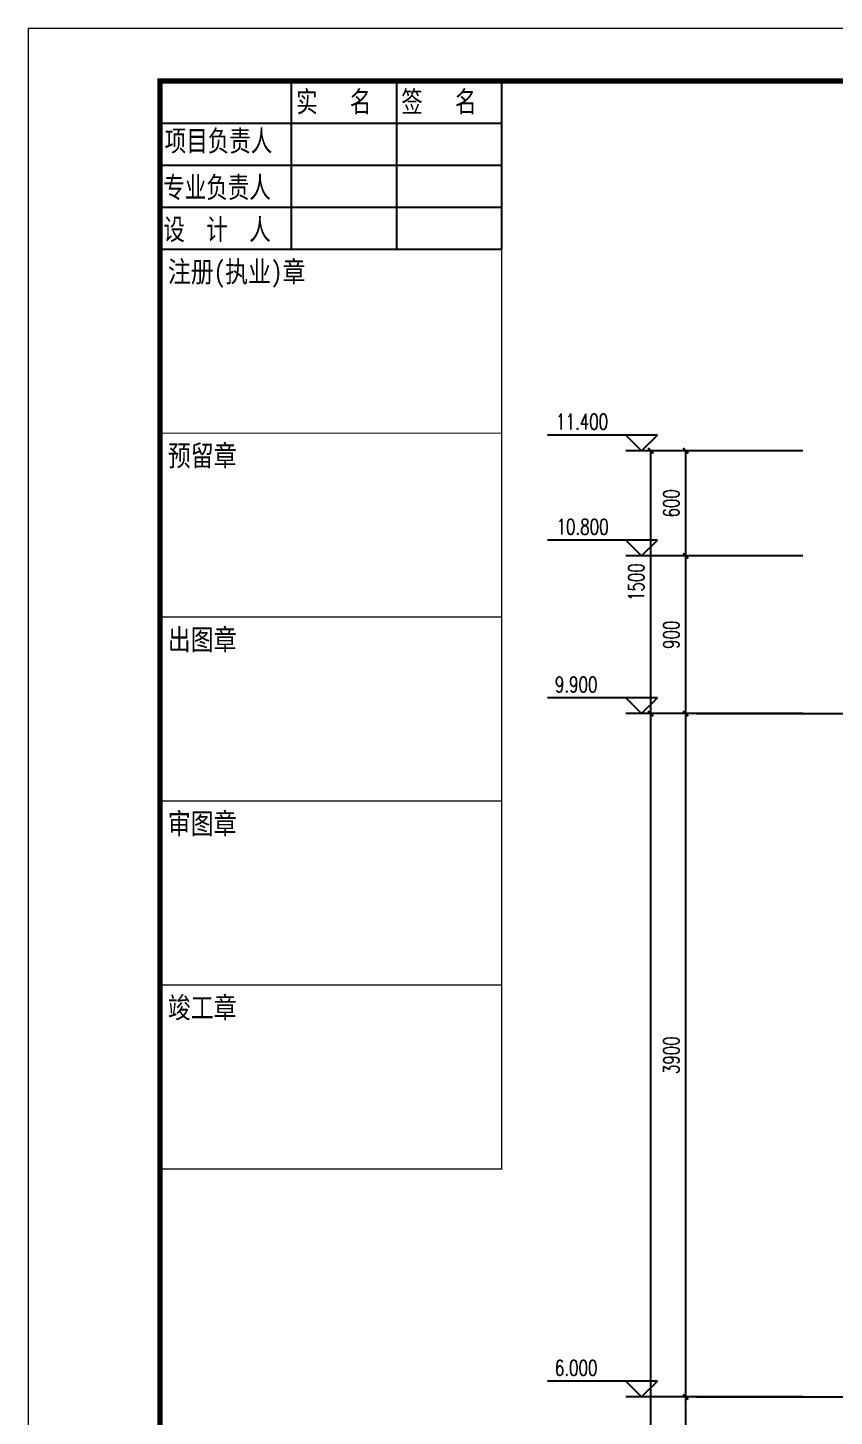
# Model space of a CAD drawing. Extents: x 1738711 to 2346805, y 1189731 to 2516152.
# Drawn here: x 1960432 to 1965034, y 1227784 to 1235709 of the extents above; entities that cross this region are included whole.
import ezdxf
from ezdxf.enums import TextEntityAlignment as Align

# ---------------------------------------------------------------- set-up
doc = ezdxf.new("R2010")
doc.units = 0
doc.header["$LTSCALE"] = 1000
doc.header["$MEASUREMENT"] = 0
for name, color, linetype in [('DIM_ELEV', 3, 'Continuous'), ('DOTE', 1, 'Continuous'), ('PUB_DIM', 3, 'Continuous'), ('PUB_TEXT', 7, 'Continuous'), ('TK', 4, 'Continuous')]:
    doc.layers.add(name, color=color, linetype=linetype)
doc.styles.add('_TCH_DIM', font='SIMPLEX', dxfattribs={"bigfont": 'GBCBIG'})
doc.styles.add('_TCH_DIM_T3', font='SIMPLEX', dxfattribs={"width": 0.705882, "bigfont": 'GBCBIG'})
doc.styles.add('宋体', font='SIMSUN.TTF', dxfattribs={"width": 0.75})
doc.dimstyles.new('_TCH_ARCH&&30', dxfattribs={"dimtxt": 89.25, "dimasz": 30, "dimexe": 75, "dimexo": 90, "dimgap": 37.875, "dimtad": 1, "dimdec": 0, "dimzin": 0, "dimdsep": 46, "dimtxsty": '_TCH_DIM_T3', "dimblk": 'ARCHTICK', "dimcen": 0.09, "dimclrt": 7, "dimazin": 2, "dimtfac": 1, "dimtdec": 0, "dimtix": 1, "dimtmove": 2, "dimatfit": 3, "dimfxl": 20, "dimtolj": 1, "dimtzin": 0, "dimarcsym": 0})

# ---------------------------------------------------------------- blocks, each defined once
blk = doc.blocks.new('章')
at = {"layer": 'TK', "color": 7, "const_width": 0.25}
for points in [[(0, 0), (65, 0), (65, -35), (0, -35)], [(0, -35), (65, -35), (65, -70), (0, -70)], [(0, -70), (65, -70), (65, -105), (0, -105)], [(0, -105), (65, -105), (65, -140), (0, -140)], [(0, -140), (65, -140), (65, -175), (0, -175)]]:
    blk.add_lwpolyline(points, close=True, dxfattribs=at)
at = {"layer": 'TK', "color": 7, "style": '宋体', "width": 0.8}
for s, p in [('注册(执业)章', (1.51, -6.28)), ('预留章', (1.51, -41.28)), ('出图章', (1.51, -76.28)), ('审图章', (1.51, -111.28)), ('竣工章', (1.51, -146.28))]:
    blk.add_text(s, height=4, dxfattribs=at).set_placement(p)
blk = doc.blocks.new('hjashrtahreahe')
for points in [[(2500, 58400), (9000, 58400)], [(2500, 58400), (2500, 55200)], [(5000, 58400), (5000, 55200)], [(7000, 58400), (7000, 55200)], [(9000, 58400), (9000, 55200)], [(2500, 57600), (9000, 57600)], [(2500, 56800), (9000, 56800)], [(2500, 56000), (9000, 56000)], [(2500, 55200), (9000, 55200)]]:
    blk.add_lwpolyline(points)
at = {"layer": 'TK', "color": 7, "const_width": 25}
for points in [[(0, 59400), (84100, 59400), (84100, 0), (0, 0)], [(9000, 55200), (2500, 55200), (2500, 58400), (9000, 58400)]]:
    blk.add_lwpolyline(points, close=True, dxfattribs=at)
at = {"layer": 'TK', "color": 3, "const_width": 100}
blk.add_lwpolyline([(2500, 1000), (2500, 58400), (83100, 58400), (83100, 1000)], close=True, dxfattribs=at)
at = {"xscale": 100, "yscale": 100, "zscale": 100}
blk.add_blockref('章', (2500, 55200), dxfattribs=at)
at = {"style": '宋体', "width": 0.75}
for s, p in [('实   名', (5092, 57806)), ('签   名', (7092, 57806)), ('项目负责人', (2592, 57061)), ('专业负责人', (2565, 56178)), ('设  计  人', (2565, 55378))]:
    blk.add_text(s, height=400, dxfattribs=at).set_placement(p)
at = {"layer": 'TK', "style": '宋体', "width": 0.75}
for tag, height, p in [('项目负责人', 350, (6003, 57089)), ('专业负责人', 350, (6003, 56224)), ('设计人', 350, (6003, 55419)), ('版号1', 250, (77304, 22193)), ('时间1', 250, (82405, 22193)), ('版号2', 250, (77304, 21593)), ('时间2', 250, (82405, 21593)), ('版号3', 250, (77304, 20993)), ('时间3', 250, (82405, 20993)), ('建筑会签', 0.0001, (78978, 2403)), ('电气会签', 0.0001, (82128, 2403)), ('结构会签', 0.0001, (78978, 1803)), ('暖通会签', 0.0001, (82128, 1803)), ('给排水会签', 0.0001, (78978, 1250)), ('智能化会签', 0.0001, (82128, 1250))]:
    blk.add_attdef(tag, text='', height=height, dxfattribs=at).set_placement(p, align=Align.CENTER)
for tag, p in [('合作设计单位', (80816, 48986)), ('版号说明1', (79854, 22318)), ('版号说明2', (79854, 21718)), ('版号说明3', (79854, 21118)), ('浙江绿储科技有限公司', (80545, 16036)), ('百兆瓦级集中式熔盐储能关键', (80545, 14953)), ('设备研发及制造基地项目', (80545, 14603)), ('1#研发楼', (80545, 13636)), ('图名', (80545, 12436)), ('工程编号', (78978, 11461)), ('子项编号', (82128, 11461)), ('建筑', (78978, 10711)), ('图号', (82128, 10711)), ('施工图', (78978, 9961)), ('2023.03', (82128, 9961)), ('审定', (79353, 8461)), ('审核', (79353, 7711)), ('工程负责', (79353, 6961)), ('专业负责', (79353, 6211)), ('设计', (79353, 5461)), ('制图', (79353, 4711)), ('校对', (79353, 3961))]:
    blk.add_attdef(tag, text='', height=250, dxfattribs=at).set_placement(p, align=Align.MIDDLE_CENTER)
blk = doc.blocks.new('_ArchTick')
at = {"color": 0, "linetype": 'ByBlock', "const_width": 0.4}
blk.add_lwpolyline([(-0.5, -0.5), (0.5, 0.5)], dxfattribs=at)
blk = doc.blocks.new('*D1403')
at = {"layer": 'Defpoints', "color": 0, "transparency": 16777216}
for p in [(1963986.5, 1231794.4), (1964744.5, 1231794.4), (1964744.5, 1221894.4)]:
    blk.add_point(p, dxfattribs=at)
at = {"layer": 'PUB_DIM', "color": 0, "lineweight": -2, "transparency": 16777216}
for p, q in [((1964654.5, 1231794.4), (1963911.5, 1231794.4)), ((1963986.5, 1221894.4), (1963986.5, 1231794.4)), ((1964654.5, 1221894.4), (1963911.5, 1221894.4))]:
    blk.add_line(p, q, dxfattribs=at)
at = {"layer": 'PUB_DIM', "color": 0, "lineweight": -2, "transparency": 16777216, "xscale": 30, "yscale": 30, "zscale": 30}
for p, rotation in [((1963986.5, 1231794.4), 90), ((1963986.5, 1221894.4), 270)]:
    blk.add_blockref('_ArchTick', p, dxfattribs=dict(at, rotation=rotation))
at = {"layer": 'PUB_DIM', "color": 7, "transparency": 16777216, "insert": (1963904, 1226844.4), "char_height": 89.25, "attachment_point": 5, "rotation": 90, "style": '_TCH_DIM_T3'}
blk.add_mtext('\\A1;9900', dxfattribs=at)
blk = doc.blocks.new('*D1404')
at = {"layer": 'Defpoints', "color": 0, "transparency": 16777216}
for p in [(1963986.5, 1233294.4), (1964744.5, 1233294.4), (1964744.5, 1231794.4)]:
    blk.add_point(p, dxfattribs=at)
at = {"layer": 'PUB_DIM', "color": 0, "lineweight": -2, "transparency": 16777216}
for p, q in [((1964654.5, 1233294.4), (1963911.5, 1233294.4)), ((1963986.5, 1231794.4), (1963986.5, 1233294.4)), ((1964654.5, 1231794.4), (1963911.5, 1231794.4))]:
    blk.add_line(p, q, dxfattribs=at)
at = {"layer": 'PUB_DIM', "color": 0, "lineweight": -2, "transparency": 16777216, "xscale": 30, "yscale": 30, "zscale": 30}
for p, rotation in [((1963986.5, 1233294.4), 90), ((1963986.5, 1231794.4), 270)]:
    blk.add_blockref('_ArchTick', p, dxfattribs=dict(at, rotation=rotation))
at = {"layer": 'PUB_DIM', "color": 7, "transparency": 16777216, "insert": (1963904, 1232544.4), "char_height": 89.25, "attachment_point": 5, "rotation": 90, "style": '_TCH_DIM_T3'}
blk.add_mtext('\\A1;1500', dxfattribs=at)
blk = doc.blocks.new('*D1407')
at = {"layer": 'Defpoints', "color": 0, "transparency": 16777216}
for p in [(1964186.5, 1227894.4), (1964944.5, 1227894.4), (1964944.5, 1227094.4)]:
    blk.add_point(p, dxfattribs=at)
at = {"layer": 'PUB_DIM', "color": 0, "lineweight": -2, "transparency": 16777216}
for p, q in [((1964854.5, 1227894.4), (1964111.5, 1227894.4)), ((1964186.5, 1227094.4), (1964186.5, 1227894.4)), ((1964854.5, 1227094.4), (1964111.5, 1227094.4))]:
    blk.add_line(p, q, dxfattribs=at)
at = {"layer": 'PUB_DIM', "color": 0, "lineweight": -2, "transparency": 16777216, "xscale": 30, "yscale": 30, "zscale": 30}
for p, rotation in [((1964186.5, 1227894.4), 90), ((1964186.5, 1227094.4), 270)]:
    blk.add_blockref('_ArchTick', p, dxfattribs=dict(at, rotation=rotation))
at = {"layer": 'PUB_DIM', "color": 7, "transparency": 16777216, "insert": (1964104, 1227494.4), "char_height": 89.25, "attachment_point": 5, "rotation": 90, "style": '_TCH_DIM_T3'}
blk.add_mtext('\\A1;800', dxfattribs=at)
blk = doc.blocks.new('*D1408')
at = {"layer": 'Defpoints', "color": 0, "transparency": 16777216}
for p in [(1964186.5, 1231794.4), (1964944.5, 1231794.4), (1964944.5, 1227894.4)]:
    blk.add_point(p, dxfattribs=at)
at = {"layer": 'PUB_DIM', "color": 0, "lineweight": -2, "transparency": 16777216}
for p, q in [((1964854.5, 1231794.4), (1964111.5, 1231794.4)), ((1964186.5, 1227894.4), (1964186.5, 1231794.4)), ((1964854.5, 1227894.4), (1964111.5, 1227894.4))]:
    blk.add_line(p, q, dxfattribs=at)
at = {"layer": 'PUB_DIM', "color": 0, "lineweight": -2, "transparency": 16777216, "xscale": 30, "yscale": 30, "zscale": 30}
for p, rotation in [((1964186.5, 1231794.4), 90), ((1964186.5, 1227894.4), 270)]:
    blk.add_blockref('_ArchTick', p, dxfattribs=dict(at, rotation=rotation))
at = {"layer": 'PUB_DIM', "color": 7, "transparency": 16777216, "insert": (1964104, 1229844.4), "char_height": 89.25, "attachment_point": 5, "rotation": 90, "style": '_TCH_DIM_T3'}
blk.add_mtext('\\A1;3900', dxfattribs=at)
blk = doc.blocks.new('*D1409')
at = {"layer": 'Defpoints', "color": 0, "transparency": 16777216}
for p in [(1964186.5, 1232694.4), (1964944.5, 1232694.4), (1964944.5, 1231794.4)]:
    blk.add_point(p, dxfattribs=at)
at = {"layer": 'PUB_DIM', "color": 0, "lineweight": -2, "transparency": 16777216}
for p, q in [((1964854.5, 1232694.4), (1964111.5, 1232694.4)), ((1964186.5, 1231794.4), (1964186.5, 1232694.4)), ((1964854.5, 1231794.4), (1964111.5, 1231794.4))]:
    blk.add_line(p, q, dxfattribs=at)
at = {"layer": 'PUB_DIM', "color": 0, "lineweight": -2, "transparency": 16777216, "xscale": 30, "yscale": 30, "zscale": 30}
for p, rotation in [((1964186.5, 1232694.4), 90), ((1964186.5, 1231794.4), 270)]:
    blk.add_blockref('_ArchTick', p, dxfattribs=dict(at, rotation=rotation))
at = {"layer": 'PUB_DIM', "color": 7, "transparency": 16777216, "insert": (1964104, 1232244.4), "char_height": 89.25, "attachment_point": 5, "rotation": 90, "style": '_TCH_DIM_T3'}
blk.add_mtext('\\A1;900', dxfattribs=at)
blk = doc.blocks.new('*D1410')
at = {"layer": 'Defpoints', "color": 0, "transparency": 16777216}
for p in [(1964186.5, 1233294.4), (1964944.5, 1233294.4), (1964944.5, 1232694.4)]:
    blk.add_point(p, dxfattribs=at)
at = {"layer": 'PUB_DIM', "color": 0, "lineweight": -2, "transparency": 16777216}
for p, q in [((1964854.5, 1233294.4), (1964111.5, 1233294.4)), ((1964186.5, 1232694.4), (1964186.5, 1233294.4)), ((1964854.5, 1232694.4), (1964111.5, 1232694.4))]:
    blk.add_line(p, q, dxfattribs=at)
at = {"layer": 'PUB_DIM', "color": 0, "lineweight": -2, "transparency": 16777216, "xscale": 30, "yscale": 30, "zscale": 30}
for p, rotation in [((1964186.5, 1233294.4), 90), ((1964186.5, 1232694.4), 270)]:
    blk.add_blockref('_ArchTick', p, dxfattribs=dict(at, rotation=rotation))
at = {"layer": 'PUB_DIM', "color": 7, "transparency": 16777216, "insert": (1964104, 1232994.4), "char_height": 89.25, "attachment_point": 5, "rotation": 90, "style": '_TCH_DIM_T3'}
blk.add_mtext('\\A1;600', dxfattribs=at)

msp = doc.modelspace()

# ---------------------------------------------------------------- linework, layer by layer
at = {"layer": 'DIM_ELEV'}
for p, q in [((1964024.5, 1233384.4), (1963398.1, 1233384.4)), ((1963934.5, 1233294.4), (1963844.5, 1233384.4)), ((1963934.5, 1233294.4), (1964024.5, 1233384.4)), ((1964144.5, 1233294.4), (1963844.5, 1233294.4)), ((1964024.5, 1232784.4), (1963398.1, 1232784.4)), ((1963934.5, 1232694.4), (1963844.5, 1232784.4)), ((1963934.5, 1232694.4), (1964024.5, 1232784.4)), ((1964144.5, 1232694.4), (1963844.5, 1232694.4)), ((1964024.5, 1231884.4), (1963398.1, 1231884.4)), ((1963934.5, 1231794.4), (1963844.5, 1231884.4)), ((1963934.5, 1231794.4), (1964024.5, 1231884.4)), ((1964144.5, 1231794.4), (1963844.5, 1231794.4)), ((1964024.5, 1227984.4), (1963398.1, 1227984.4)), ((1963934.5, 1227894.4), (1963844.5, 1227984.4)), ((1963934.5, 1227894.4), (1964024.5, 1227984.4)), ((1964144.5, 1227894.4), (1963844.5, 1227894.4))]:
    msp.add_line(p, q, dxfattribs=at)
at = {"layer": 'DOTE'}
for p, q in [((1964248.3, 1231794.4), (1967758.8, 1231794.4)), ((1964248.3, 1227894.4), (1968274.5, 1227894.4))]:
    msp.add_line(p, q, dxfattribs=at)

# ---------------------------------------------------------------- block references
at = {"xscale": 0.3, "yscale": 0.3, "zscale": 0.3}
msp.add_blockref('hjashrtahreahe', (1960435.7, 1217885), dxfattribs=at)

# ---------------------------------------------------------------- texts
at = {"layer": 'PUB_TEXT', "color": 7, "style": '_TCH_DIM', "width": 0.705882}
for s, p in [('11.400', (1963446.7, 1233415.9)), ('10.800', (1963449.1, 1232815.9)), ('9.900', (1963439.5, 1231915.9)), ('6.000', (1963439.5, 1228015.9))]:
    msp.add_text(s, height=89.25, dxfattribs=at).set_placement(p)

# ---------------------------------------------------------------- dimensions: what is measured, and where the dimension line sits
at = {"layer": 'PUB_DIM'}
for p1, p2, picture, middle in [((1964744.5, 1231794.4), (1964744.5, 1233294.4), '*D1404', (1963904, 1232544.4)), ((1964944.5, 1232694.4), (1964944.5, 1233294.4), '*D1410', (1964104, 1232994.4)), ((1964944.5, 1231794.4), (1964944.5, 1232694.4), '*D1409', (1964104, 1232244.4)), ((1964744.5, 1221894.4), (1964744.5, 1231794.4), '*D1403', (1963904, 1226844.4)), ((1964944.5, 1227894.4), (1964944.5, 1231794.4), '*D1408', (1964104, 1229844.4)), ((1964944.5, 1227094.4), (1964944.5, 1227894.4), '*D1407', (1964104, 1227494.4))]:
    dim = msp.add_aligned_dim(p1=p1, p2=p2, distance=757.9, dimstyle='_TCH_ARCH&&30', dxfattribs=at)
    dim.commit()
    dim.dimension.update_dxf_attribs({"geometry": picture, "text_midpoint": middle})

doc.saveas('drawing.dxf')
